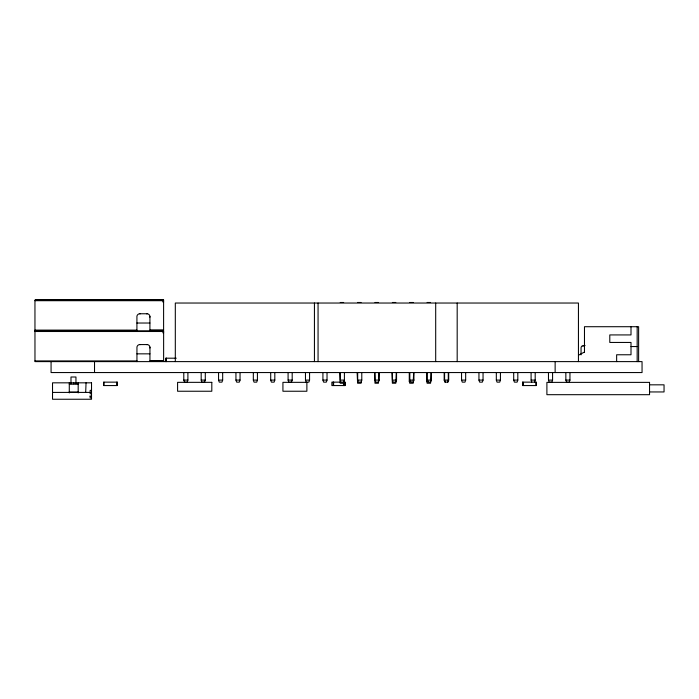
<?xml version="1.0" encoding="UTF-8"?>
<svg xmlns="http://www.w3.org/2000/svg" width="699" height="699" viewBox="0 0 699 699"><rect width="100%" height="100%" fill="white"/><g stroke="black" fill="none" stroke-linecap="round" stroke-linejoin="round"><path stroke-width="1.05" d="M85.689 392.41L86.047 382.825M149.918 317.18L149.901 316.245A3.023 3.023 0 0 0 147.428 313.772L146.493 313.755M149.944 347.988L149.927 347.062A3.023 3.023 0 0 0 147.454 344.581L146.519 344.572M344.126 381.182L343.646 383.235L340.23 383.235L339.749 372.724M361.505 381.182L361.034 383.235L357.608 383.235L357.128 372.724M187.9 372.471L187.9 380.09L187.218 382.143L184.484 382.143L183.793 380.09L183.793 372.471M205.288 372.471L205.288 380.09L204.597 382.143L201.862 382.143L201.181 380.09L201.181 372.471M222.666 372.471L222.666 380.09L221.985 382.143L219.241 382.143L218.56 380.09L218.56 372.471M240.045 372.471L240.045 380.09L239.364 382.143L236.629 382.143L235.939 380.09L235.939 372.471M257.424 372.471L257.424 380.09L256.743 382.143L254.008 382.143L253.326 380.09L253.326 372.471M274.812 372.471L274.812 380.09L274.122 382.143L271.387 382.143L270.705 380.09L270.705 372.471M292.191 372.471L292.191 380.09L291.509 382.143L288.774 382.143L288.084 380.09L288.084 372.471M309.57 372.471L309.57 380.09L308.888 382.143L306.153 382.143L305.472 380.09L305.472 372.471M327.027 372.471L327.027 380.09L326.337 382.143L323.602 382.143L322.921 380.09L322.921 372.471M344.406 372.471L344.406 380.09L343.725 382.143L340.981 382.143L340.299 380.09L340.299 372.471M361.785 372.471L361.785 380.09L361.103 382.143L358.369 382.143L357.678 380.09L357.678 372.471M379.173 372.471L379.173 380.09L378.482 382.143L375.747 382.143L375.066 380.09L375.066 372.471M396.551 372.471L396.551 380.09L395.87 382.143L393.126 382.143L392.445 380.09L392.445 372.471M413.93 372.471L413.93 380.09L413.249 382.143L410.514 382.143L409.824 380.09L409.824 372.471M431.318 372.471L431.318 380.09L430.628 382.143L427.893 382.143L427.211 380.09L427.211 372.471M447.605 382.143L448.286 380.09L448.286 372.471M448.697 372.471L448.697 380.09L448.015 382.143L444.861 382.143L444.18 380.09L444.18 372.471M465.665 372.471L465.665 380.09L464.984 382.143L462.249 382.143L461.558 380.09L461.558 372.471M483.044 372.471L483.044 380.09L482.362 382.143L479.628 382.143L478.946 380.09L478.946 372.471M500.432 372.471L500.432 380.09L499.741 382.143L497.006 382.143L496.325 380.09L496.325 372.471M517.81 372.471L517.81 380.09L517.129 382.143L514.394 382.143L513.704 380.09L513.704 372.471M534.508 382.143L535.189 380.09L535.189 372.471M552.577 372.471L552.577 380.09L551.887 382.143L549.152 382.143L548.47 380.09L548.47 372.471M569.956 372.471L569.956 380.09L569.274 382.143L566.531 382.143L565.849 380.09L565.849 372.471M578.877 355.022L584.478 352.034M35.457 299.749L163.601 299.749M34.95 300.692L163.601 300.692M162.919 301.374L163.601 301.374M162.919 302.055L163.601 302.055M340.23 302.484L343.646 302.484M357.608 302.484L361.034 302.484M374.987 302.484L378.412 302.484M392.375 302.484L395.791 302.484M409.754 302.484L413.179 302.484M427.133 302.484L430.558 302.484M139.538 313.755L147.297 313.755M136.917 323.025L149.918 323.025M34.95 330.111L136.917 330.111M149.918 330.111L163.601 330.111M34.976 330.819L163.627 330.819L163.627 361.112L149.944 361.112L149.944 347.193M34.976 331.501L163.627 331.501M162.946 332.191L163.627 332.191M162.946 332.873L163.627 332.873M139.564 344.572L147.323 344.572M585.046 345.533L583.447 345.533A2.394 2.394 0 0 0 581.052 347.927L581.052 354.428A3.425 3.425 0 0 1 581.026 354.874M631.005 346.555L637.165 346.555M136.943 353.843L149.944 353.843M176.27 358.194L165.75 358.194L165.75 361.61M34.976 360.929L136.943 360.929M149.944 360.929L163.627 360.929M183.793 380.09L187.9 380.09M201.181 380.09L205.288 380.09M218.56 380.09L222.666 380.09M235.939 380.09L240.045 380.09M253.326 380.09L257.424 380.09M270.705 380.09L274.812 380.09M288.084 380.09L292.191 380.09M305.472 380.09L309.57 380.09M322.921 380.09L327.027 380.09M340.299 380.09L344.406 380.09M357.678 380.09L361.785 380.09M375.066 380.09L379.173 380.09M392.445 380.09L396.551 380.09M409.824 380.09L413.93 380.09M427.211 380.09L431.318 380.09M444.18 380.09L448.697 380.09M461.558 380.09L465.665 380.09M478.946 380.09L483.044 380.09M496.325 380.09L500.432 380.09M513.704 380.09L517.81 380.09M531.091 372.471L531.091 380.09L535.189 380.09M548.47 380.09L552.577 380.09M565.849 380.09L569.956 380.09M409.273 372.724L409.273 381.182L411.029 381.182M426.652 372.724L426.652 381.182L428.408 381.182M340.553 382.143L331.876 382.143L331.876 385.56L345.123 385.56L345.123 382.143M522.721 382.143L536.238 382.143L536.238 385.56L522.721 385.56L522.721 382.143L522.773 385.56M69.288 384.197L78.183 384.197M649.546 384.826L664.05 384.826L664.05 391.947L649.546 391.947M91.525 390.357L90.154 390.357L90.154 393.773L91.525 393.773M69.166 392.06L78.471 392.06M52.521 392.41L90.154 392.41M90.154 396.447L91.525 396.447M91.525 397.88L90.154 397.88L90.154 395.73M140.333 313.755L139.407 313.772A3.023 3.023 0 0 0 136.925 316.245L136.917 330.802M140.359 344.572L139.433 344.581A3.023 3.023 0 0 0 136.952 347.062L136.943 361.61M531.091 380.09L531.773 382.143M445.272 382.143L444.59 380.09L444.59 372.471M426.652 381.182L427.133 383.235L430.558 383.235L431.038 372.724M409.273 381.182L409.754 383.235L413.179 383.235L413.651 372.724M638.624 361.61L638.624 326.713L584.478 326.713L584.478 352.541M637.165 326.713L637.165 361.61M631.005 326.713L631.005 334.926L609.79 334.926L609.79 342.449L631.005 342.449L631.005 354.769L616.64 354.769L616.64 361.61M578.44 361.61L578.44 303.034L175.309 303.034L175.309 361.61M555.137 361.61L555.137 372.558M536.002 382.143L536.089 385.56M522.992 382.143L522.992 385.56M457.181 303.034L457.181 361.61M435.695 303.034L435.695 361.61M396.272 372.724L395.791 383.235L392.375 383.235L391.894 372.724M378.893 372.724L378.412 383.235L374.987 383.235L374.515 372.724M344.887 382.143L344.887 385.56M343.506 383L343.506 385.56M333.598 382.143L333.598 385.56M333.178 382.143L333.178 385.56M318.062 303.034L318.062 361.61M314.436 303.034L314.436 361.61M166.336 358.194L166.336 361.61M166.1 358.194L166.065 361.61M149.918 316.376L149.918 330.295L163.601 330.295L163.601 300.02L34.95 300.002L34.976 361.61L642.049 361.61L642.049 372.558L51.071 372.558L51.071 361.61M136.724 330.111L136.724 330.784M136.751 360.929L136.751 361.593M116.934 382.143L116.934 385.56M103.924 382.143L103.924 385.56M94.522 361.61L94.522 372.558M78.183 382.825L78.183 392.943M75.955 383.76L75.955 377.006L70.992 377.006L70.992 383.76M73.736 382.825L73.736 383.76M69.288 382.825L69.288 392.943M583.01 346.468A2.394 2.394 0 0 1 583.211 346.232M584.285 345.612A2.394 2.394 0 0 1 584.591 345.551M117.17 382.143L103.653 382.143L103.688 385.56L117.17 385.56L117.17 382.143M211.806 382.344L177.59 382.344L177.59 391.239L211.806 391.239L211.806 382.344M306.878 382.344L282.929 382.344L282.929 391.239L306.878 391.239L306.878 382.344M649.546 382.379L546.898 382.379L546.898 394.69L649.546 394.69L649.546 382.379M91.525 382.825L52.521 382.825L52.521 399.251L91.525 399.251L91.525 382.825"/></g></svg>
